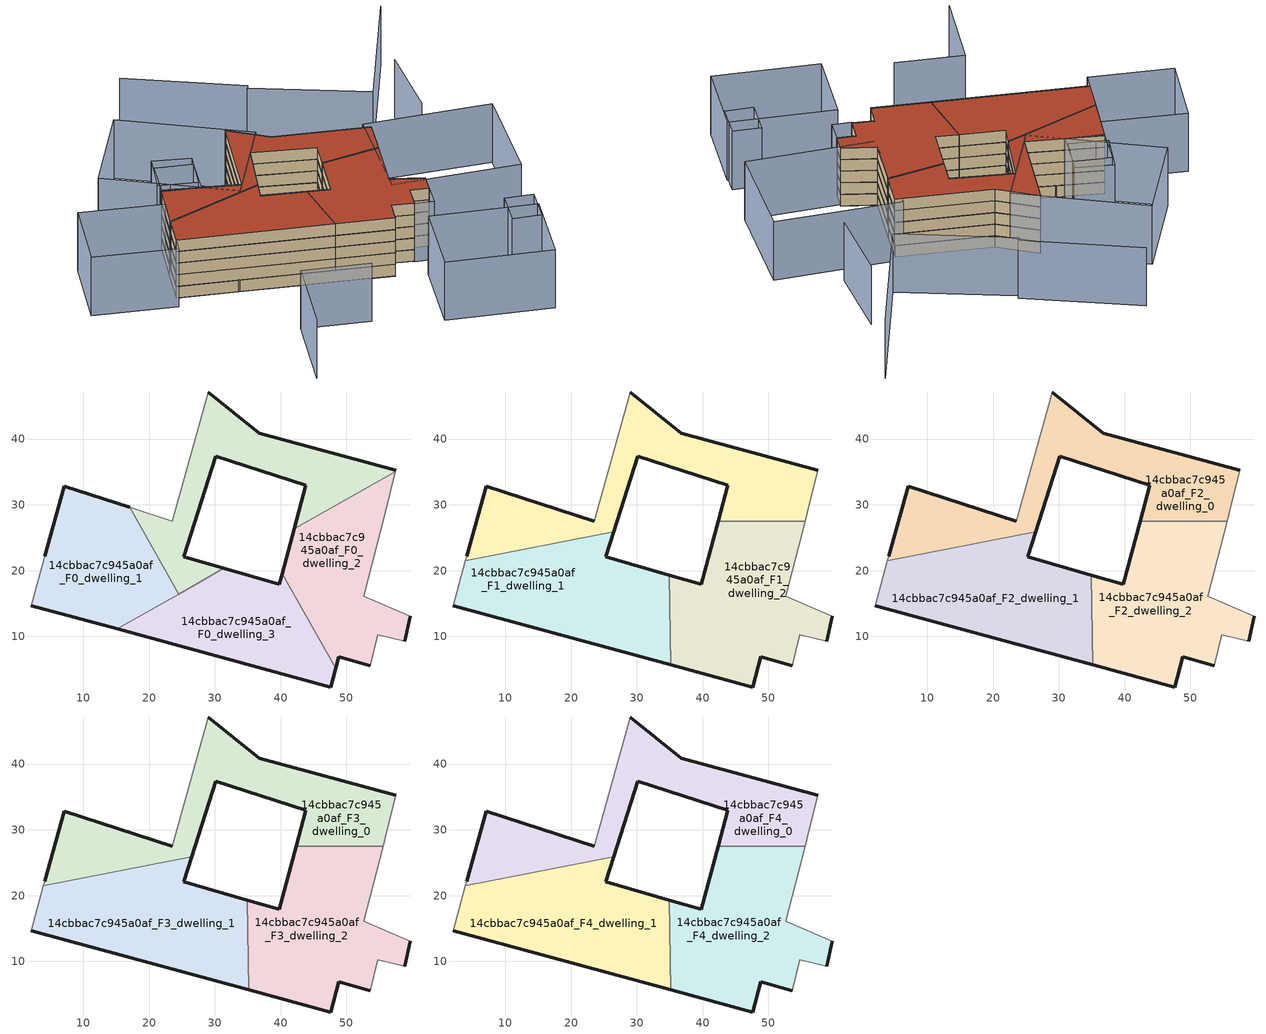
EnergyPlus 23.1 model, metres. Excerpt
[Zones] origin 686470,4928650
14cbbac7c945a0af_F0_dwelling_0
 floor ground (EU_floor_Construction): 42.06,26.37 57.43,35.07 57.47,35.24 36.74,40.9 28.96,47.16 23.53,27.5 17.03,29.61 24.49,16.44 31.38,20.33 25.27,22.1 30.1,37.36 43.83,33 z0
 wall outside (EU_wall_Construction): 28.96,47.16 36.74,40.9 57.47,35.24 / 42.06,26.37 43.83,33 30.1,37.36 25.27,22.1 31.38,20.33 z0:3
 wall adiabatic (EU_wall_Construction): 17.04,29.61 23.53,27.5 28.96,47.16 / 57.47,35.24 57.43,35.07 z0:3
 wall to 14cbbac7c945a0af_F0_dwelling_1 (EU_wall_Construction): 24.49,16.44 17.04,29.61 z0:3
 wall to 14cbbac7c945a0af_F0_dwelling_2 (EU_wall_Construction): 57.43,35.07 42.06,26.37 z0:3
 wall to 14cbbac7c945a0af_F0_dwelling_3 (EU_wall_Construction): 31.38,20.33 24.49,16.44 z0:3
14cbbac7c945a0af_F0_dwelling_1
 floor ground (EU_floor_Construction): 24.49,16.44 17.03,29.61 7.14,32.84 4.13,22.18 2.06,14.7 15.13,11.14 z0
 wall outside (EU_wall_Construction): 4.13,22.18 7.14,32.84 17.04,29.61 / 15.13,11.14 2.06,14.7 z0:3
 wall adiabatic (EU_wall_Construction): 2.06,14.7 4.13,22.18 z0:3
 wall to 14cbbac7c945a0af_F0_dwelling_3 (EU_wall_Construction): 24.49,16.44 15.13,11.14 z0:3
14cbbac7c945a0af_F0_dwelling_2
 floor ground (EU_floor_Construction): 58.82,9.25 59.72,13.08 52.6,16.08 55.89,28.82 57.43,35.07 42.06,26.37 40.22,19.51 48.36,5.13 48.84,6.91 53.62,5.56 54.79,10.28 z0
 wall outside (EU_wall_Construction): 53.62,5.56 48.84,6.91 48.36,5.13 / 40.22,19.51 42.06,26.37 / 59.72,13.08 58.82,9.25 z0:3
 wall adiabatic (EU_wall_Construction): 58.82,9.25 54.79,10.28 53.62,5.56 / 57.43,35.07 55.89,28.82 52.6,16.08 59.72,13.08 z0:3
 wall to 14cbbac7c945a0af_F0_dwelling_3 (EU_wall_Construction): 48.36,5.13 40.22,19.51 z0:3
14cbbac7c945a0af_F0_dwelling_3
 floor ground (EU_floor_Construction): 47.59,2.32 48.36,5.13 40.22,19.51 39.79,17.9 31.38,20.33 15.13,11.14 z0
 wall outside (EU_wall_Construction): 31.38,20.33 39.79,17.9 40.22,19.51 / 48.36,5.13 47.59,2.32 15.13,11.14 z0:3
14cbbac7c945a0af_F1_dwelling_0
 floor to 14cbbac7c945a0af_F0_dwelling_0 (EU_floor_Construction): 57.43,35.06 57.47,35.24 36.74,40.9 28.96,47.16 23.53,27.5 17.03,29.61 19.86,24.63 26.49,25.92 30.1,37.36 43.83,33 42.37,27.53 44.11,27.53 z3
 floor to 14cbbac7c945a0af_F0_dwelling_2 (EU_floor_Construction): 55.56,27.53 55.89,28.82 57.43,35.06 44.11,27.53 z3
 floor to 14cbbac7c945a0af_F0_dwelling_1 (EU_floor_Construction): 19.86,24.63 17.03,29.61 7.14,32.84 4.13,22.18 3.95,21.51 z3
 wall outside (EU_wall_Construction): 42.37,27.53 43.83,33 30.1,37.36 26.49,25.92 / 4.13,22.18 7.14,32.84 23.53,27.5 / 28.96,47.16 36.74,40.9 57.47,35.24 z3:6
 wall adiabatic (EU_wall_Construction): 3.95,21.51 4.13,22.18 / 23.53,27.5 28.96,47.16 / 57.47,35.24 55.89,28.82 55.56,27.53 z3:6
 wall to 14cbbac7c945a0af_F1_dwelling_2 (EU_wall_Construction): 55.56,27.53 42.37,27.53 z3:6
 wall to 14cbbac7c945a0af_F1_dwelling_1 (EU_wall_Construction): 26.49,25.92 3.95,21.51 z3:6
14cbbac7c945a0af_F1_dwelling_1
 floor to 14cbbac7c945a0af_F0_dwelling_0 (EU_floor_Construction): 31.38,20.33 25.27,22.1 26.49,25.92 19.86,24.63 24.4,16.59 24.83,16.63 z3; 24.83,16.63 24.4,16.59 24.49,16.44 z3
 floor to 14cbbac7c945a0af_F0_dwelling_1 (EU_floor_Construction): 24.4,16.59 19.86,24.63 3.95,21.51 2.06,14.7 z3; 24.49,16.44 24.4,16.59 2.06,14.7 15.13,11.15 z3
 floor to 14cbbac7c945a0af_F0_dwelling_3 (EU_floor_Construction): 35.19,5.69 34.93,17.48 24.83,16.63 15.13,11.15 z3; 34.93,17.48 34.89,19.32 31.38,20.33 24.83,16.63 z3
 wall outside (EU_wall_Construction): 26.49,25.92 25.27,22.1 34.89,19.32 / 35.19,5.69 2.06,14.7 z3:6
 wall adiabatic (EU_wall_Construction): 2.06,14.7 3.95,21.51 z3:6
 wall to 14cbbac7c945a0af_F1_dwelling_2 (EU_wall_Construction): 34.89,19.32 35.19,5.69 z3:6
14cbbac7c945a0af_F1_dwelling_2
 floor to 14cbbac7c945a0af_F0_dwelling_0 (EU_floor_Construction): 44.11,27.53 42.37,27.53 42.06,26.37 z3
 floor to 14cbbac7c945a0af_F0_dwelling_2 (EU_floor_Construction): 58.82,9.25 59.72,13.08 52.6,16.08 55.56,27.53 44.11,27.53 42.06,26.37 40.23,19.51 48.36,5.13 48.84,6.91 53.62,5.56 54.79,10.28 z3
 floor to 14cbbac7c945a0af_F0_dwelling_3 (EU_floor_Construction): 47.59,2.32 48.36,5.13 40.23,19.51 39.79,17.9 34.89,19.32 35.19,5.69 z3
 wall outside (EU_wall_Construction): 59.72,13.08 58.82,9.25 / 53.62,5.56 48.84,6.91 47.59,2.32 35.19,5.69 / 34.89,19.32 39.79,17.9 42.37,27.53 z3:6
 wall adiabatic (EU_wall_Construction): 58.82,9.25 54.79,10.28 53.62,5.56 / 55.56,27.53 52.6,16.08 59.72,13.08 z3:6
14cbbac7c945a0af_F2_dwelling_0
 floor to 14cbbac7c945a0af_F1_dwelling_0 (EU_floor_Construction): 55.56,27.53 55.89,28.82 57.47,35.24 36.74,40.9 28.96,47.16 23.53,27.5 7.14,32.84 4.13,22.18 3.95,21.51 26.49,25.92 30.1,37.36 43.83,33 42.37,27.53 z6
 wall outside (EU_wall_Construction): 42.37,27.53 43.83,33 30.1,37.36 26.49,25.92 / 4.13,22.18 7.14,32.84 23.53,27.5 / 28.96,47.16 36.74,40.9 57.47,35.24 z6:9
 wall adiabatic (EU_wall_Construction): 3.95,21.51 4.13,22.18 / 23.53,27.5 28.96,47.16 / 57.47,35.24 55.89,28.82 55.56,27.53 z6:9
 wall to 14cbbac7c945a0af_F2_dwelling_2 (EU_wall_Construction): 55.56,27.53 42.37,27.53 z6:9
 wall to 14cbbac7c945a0af_F2_dwelling_1 (EU_wall_Construction): 26.49,25.92 3.95,21.51 z6:9
14cbbac7c945a0af_F2_dwelling_1
 floor to 14cbbac7c945a0af_F1_dwelling_1 (EU_floor_Construction): 35.19,5.69 34.89,19.32 25.27,22.1 26.49,25.92 3.95,21.51 2.06,14.7 z6
 wall outside (EU_wall_Construction): 26.49,25.92 25.27,22.1 34.89,19.32 / 35.19,5.69 2.06,14.7 z6:9
 wall adiabatic (EU_wall_Construction): 2.06,14.7 3.95,21.51 z6:9
 wall to 14cbbac7c945a0af_F2_dwelling_2 (EU_wall_Construction): 34.89,19.32 35.19,5.69 z6:9
14cbbac7c945a0af_F2_dwelling_2
 floor to 14cbbac7c945a0af_F1_dwelling_2 (EU_floor_Construction): 53.62,5.56 54.79,10.28 58.82,9.25 59.72,13.08 52.6,16.08 55.56,27.53 42.37,27.53 39.79,17.9 34.89,19.32 35.19,5.69 47.59,2.32 48.84,6.91 z6
 wall outside (EU_wall_Construction): 59.72,13.08 58.82,9.25 / 53.62,5.56 48.84,6.91 47.59,2.32 35.19,5.69 / 34.89,19.32 39.79,17.9 42.37,27.53 z6:9
 wall adiabatic (EU_wall_Construction): 58.82,9.25 54.79,10.28 53.62,5.56 / 55.56,27.53 52.6,16.08 59.72,13.08 z6:9
14cbbac7c945a0af_F3_dwelling_0
 floor to 14cbbac7c945a0af_F2_dwelling_0 (EU_floor_Construction): 55.56,27.53 55.89,28.82 57.47,35.24 36.74,40.9 28.96,47.16 23.53,27.5 7.14,32.84 4.13,22.18 3.95,21.51 26.49,25.92 30.1,37.36 43.83,33 42.37,27.53 z9
 wall outside (EU_wall_Construction): 42.37,27.53 43.83,33 30.1,37.36 26.49,25.92 / 4.13,22.18 7.14,32.84 23.53,27.5 / 28.96,47.16 36.74,40.9 57.47,35.24 z9:12
 wall adiabatic (EU_wall_Construction): 3.95,21.51 4.13,22.18 / 23.53,27.5 28.96,47.16 / 57.47,35.24 55.89,28.82 55.56,27.53 z9:12
 wall to 14cbbac7c945a0af_F3_dwelling_2 (EU_wall_Construction): 55.56,27.53 42.37,27.53 z9:12
 wall to 14cbbac7c945a0af_F3_dwelling_1 (EU_wall_Construction): 26.49,25.92 3.95,21.51 z9:12
14cbbac7c945a0af_F3_dwelling_1
 floor to 14cbbac7c945a0af_F2_dwelling_1 (EU_floor_Construction): 35.19,5.69 34.89,19.32 25.27,22.1 26.49,25.92 3.95,21.51 2.06,14.7 z9
 wall outside (EU_wall_Construction): 26.49,25.92 25.27,22.1 34.89,19.32 / 35.19,5.69 2.06,14.7 z9:12
 wall adiabatic (EU_wall_Construction): 2.06,14.7 3.95,21.51 z9:12
 wall to 14cbbac7c945a0af_F3_dwelling_2 (EU_wall_Construction): 34.89,19.32 35.19,5.69 z9:12
14cbbac7c945a0af_F3_dwelling_2
 floor to 14cbbac7c945a0af_F2_dwelling_2 (EU_floor_Construction): 53.62,5.56 54.79,10.28 58.82,9.25 59.72,13.08 52.6,16.08 55.56,27.53 42.37,27.53 39.79,17.9 34.89,19.32 35.19,5.69 47.59,2.32 48.84,6.91 z9
 wall outside (EU_wall_Construction): 59.72,13.08 58.82,9.25 / 53.62,5.56 48.84,6.91 47.59,2.32 35.19,5.69 / 34.89,19.32 39.79,17.9 42.37,27.53 z9:12
 wall adiabatic (EU_wall_Construction): 58.82,9.25 54.79,10.28 53.62,5.56 / 55.56,27.53 52.6,16.08 59.72,13.08 z9:12
14cbbac7c945a0af_F4_dwelling_0
 floor to 14cbbac7c945a0af_F3_dwelling_0 (EU_floor_Construction): 55.56,27.53 55.89,28.82 57.47,35.24 36.74,40.9 28.96,47.16 23.53,27.5 7.14,32.84 4.13,22.18 3.95,21.51 26.49,25.92 30.1,37.36 43.83,33 42.37,27.53 z12
 wall outside (EU_wall_Construction): 42.37,27.53 43.83,33 30.1,37.36 26.49,25.92 / 4.13,22.18 7.14,32.84 23.53,27.5 / 28.96,47.16 36.74,40.9 57.47,35.24 z12:15
 wall adiabatic (EU_wall_Construction): 3.95,21.51 4.13,22.18 / 23.53,27.5 28.96,47.16 / 57.47,35.24 55.89,28.82 55.56,27.53 z12:15
 wall to 14cbbac7c945a0af_F4_dwelling_2 (EU_wall_Construction): 55.56,27.53 42.37,27.53 z12:15
 wall to 14cbbac7c945a0af_F4_dwelling_1 (EU_wall_Construction): 26.49,25.92 3.95,21.51 z12:15
 roof outside (EU_roof_Construction): 57.47,35.24 55.89,28.82 55.56,27.53 42.37,27.53 43.83,33 30.1,37.36 26.49,25.92 3.95,21.51 4.13,22.18 7.14,32.84 23.53,27.5 28.96,47.16 36.74,40.9 z15
14cbbac7c945a0af_F4_dwelling_1
 floor to 14cbbac7c945a0af_F3_dwelling_1 (EU_floor_Construction): 35.19,5.69 34.89,19.32 25.27,22.1 26.49,25.92 3.95,21.51 2.06,14.7 z12
 wall outside (EU_wall_Construction): 26.49,25.92 25.27,22.1 34.89,19.32 / 35.19,5.69 2.06,14.7 z12:15
 wall adiabatic (EU_wall_Construction): 2.06,14.7 3.95,21.51 z12:15
 wall to 14cbbac7c945a0af_F4_dwelling_2 (EU_wall_Construction): 34.89,19.32 35.19,5.69 z12:15
 roof outside (EU_roof_Construction): 34.89,19.32 35.19,5.69 2.06,14.7 3.95,21.51 26.49,25.92 25.27,22.1 z15
14cbbac7c945a0af_F4_dwelling_2
 floor to 14cbbac7c945a0af_F3_dwelling_2 (EU_floor_Construction): 53.62,5.56 54.79,10.28 58.82,9.25 59.72,13.08 52.6,16.08 55.56,27.53 42.37,27.53 39.79,17.9 34.89,19.32 35.19,5.69 47.59,2.32 48.84,6.91 z12
 wall outside (EU_wall_Construction): 59.72,13.08 58.82,9.25 / 53.62,5.56 48.84,6.91 47.59,2.32 35.19,5.69 / 34.89,19.32 39.79,17.9 42.37,27.53 z12:15
 wall adiabatic (EU_wall_Construction): 58.82,9.25 54.79,10.28 53.62,5.56 / 55.56,27.53 52.6,16.08 59.72,13.08 z12:15
 roof outside (EU_roof_Construction): 55.56,27.53 52.6,16.08 59.72,13.08 58.82,9.25 54.79,10.28 53.62,5.56 48.84,6.91 47.59,2.32 35.19,5.69 34.89,19.32 39.79,17.9 42.37,27.53 z15
shading: 16.39,-24.88 21.07,-6.93 / 21.07,-6.93 35.88,-10.79 / 70.89,38.47 72.59,55.61 / 78.48,74.89 63.35,46.69 / 63.35,46.69 39.83,59.3 / 40.3,60.19 16.97,74.17 / 73.25,-22.8 50.01,-17.08 / 50.01,-17.08 54.19,-0.12 / 54.19,-0.12 77.43,-5.84 / 77.43,-5.84 73.25,-22.8 / 69.92,-8.46 71.67,-0.87 / 71.67,-0.87 77.91,-2.31 / 77.91,-2.31 76.16,-9.9 / 76.16,-9.9 69.92,-8.46 / 53.59,5.42 54.79,10.28 / 54.79,10.28 58.89,9.26 / 58.89,9.26 57.68,4.41 / 57.68,4.41 53.59,5.42 / 5.68,27.79 1.2,11.55 / 1.2,11.55 -16.93,16.55 / -16.93,16.55 -12.44,32.8 / -12.44,32.8 5.68,27.79 / 84.3,31.85 80.32,8.95 / 80.32,8.95 52.21,13.84 / 52.21,13.84 56.2,36.73 / 56.2,36.73 84.3,31.85 / 17.45,38.66 15.24,30.2 / 15.24,30.2 6.99,32.36 / 6.99,32.36 9.21,40.81 / 9.21,40.81 17.45,38.66 / 15.44,32.14 7.07,34.72 / 7.07,34.72 9.76,43.44 / 9.76,43.44 18.13,40.85 / 18.13,40.85 15.44,32.14 / 9.18,60.73 34.45,43.69 / 34.45,43.69 22.19,25.51 / 22.19,25.51 -3.07,42.55 / -3.07,42.55 9.18,60.73 z0:15
[Building]
EU S2 Campaign: North Axis=0; Terrain=City; Solar Distribution=FullExterior
[Site:Location]
Bologna: Latitude=44.5; Longitude=11.25; Time Zone=1; Elevation=37
[SizingPeriod:WeatherFileDays]
AnnualSizingPeriod: Begin Month=1; Begin Day of Month=1; End Month=12; End Day of Month=31; Day of Week for Start Day=Monday; Use Weather File Daylight Saving Period=No; Use Weather File Rain and Snow Indicators=No
[MATERIAL]
EU_InternalMass_Material: Roughness=MediumRough; Thickness=0.1; Conductivity=1; Density=1800; Specific Heat=900; Thermal Absorptance=0.9; Solar Absorptance=0.7; Visible Absorptance=0.7
[MATERIAL:NOMASS] Roughness=MediumRough; Thermal Absorptance=0.9; Solar Absorptance=0.7; Visible Absorptance=0.7
Name | Thermal Resistance
EU_wall_NoMass | 0.905828
EU_roof_NoMass | 0.37593
EU_floor_NoMass | 0.67114
[CONSTRUCTION]
EU_wall_Construction: EU_wall_NoMass
EU_roof_Construction: EU_roof_NoMass
EU_floor_Construction: EU_floor_NoMass
EU_InternalMass_Construction: EU_InternalMass_Material
[ZONE] Type=1; Multiplier=1; Ceiling Height=autocalculate; Floor Area=autocalculate; Part of Total Floor Area=Yes
Name | Volume
14cbbac7c945a0af_F0_dwelling_0 | 910.573
14cbbac7c945a0af_F1_dwelling_0 | 1214.08
14cbbac7c945a0af_F2_dwelling_0; 14cbbac7c945a0af_F3_dwelling_0; 14cbbac7c945a0af_F4_dwelling_0; 14cbbac7c945a0af_F2_dwelling_1; 14cbbac7c945a0af_F3_dwelling_1; 14cbbac7c945a0af_F4_dwelling_1 | 1214.1
14cbbac7c945a0af_F0_dwelling_1 | 910.58
14cbbac7c945a0af_F1_dwelling_1 | 1214.09
14cbbac7c945a0af_F0_dwelling_2 | 910.583
14cbbac7c945a0af_F1_dwelling_2; 14cbbac7c945a0af_F2_dwelling_2; 14cbbac7c945a0af_F3_dwelling_2; 14cbbac7c945a0af_F4_dwelling_2 | 1214.05
14cbbac7c945a0af_F0_dwelling_3 | 910.541
[INTERNALMASS] Construction=EU_InternalMass_Construction
Name | Zone or ZoneList | Surface Area
14cbbac7c945a0af_F0_dwelling_0_EU_InternalMass | 14cbbac7c945a0af_F0_dwelling_0 | 303.526
14cbbac7c945a0af_F0_dwelling_1_EU_InternalMass | 14cbbac7c945a0af_F0_dwelling_1 | 303.528
14cbbac7c945a0af_F0_dwelling_2_EU_InternalMass | 14cbbac7c945a0af_F0_dwelling_2 | 303.528
14cbbac7c945a0af_F0_dwelling_3_EU_InternalMass | 14cbbac7c945a0af_F0_dwelling_3 | 303.514
14cbbac7c945a0af_F1_dwelling_0_EU_InternalMass | 14cbbac7c945a0af_F1_dwelling_0 | 404.7
14cbbac7c945a0af_F1_dwelling_1_EU_InternalMass | 14cbbac7c945a0af_F1_dwelling_1 | 404.699
14cbbac7c945a0af_F1_dwelling_2_EU_InternalMass | 14cbbac7c945a0af_F1_dwelling_2 | 404.684
14cbbac7c945a0af_F2_dwelling_0_EU_InternalMass | 14cbbac7c945a0af_F2_dwelling_0 | 404.7
14cbbac7c945a0af_F2_dwelling_1_EU_InternalMass | 14cbbac7c945a0af_F2_dwelling_1 | 404.699
14cbbac7c945a0af_F2_dwelling_2_EU_InternalMass | 14cbbac7c945a0af_F2_dwelling_2 | 404.684
14cbbac7c945a0af_F3_dwelling_0_EU_InternalMass | 14cbbac7c945a0af_F3_dwelling_0 | 404.7
14cbbac7c945a0af_F3_dwelling_1_EU_InternalMass | 14cbbac7c945a0af_F3_dwelling_1 | 404.699
14cbbac7c945a0af_F3_dwelling_2_EU_InternalMass | 14cbbac7c945a0af_F3_dwelling_2 | 404.684
14cbbac7c945a0af_F4_dwelling_0_EU_InternalMass | 14cbbac7c945a0af_F4_dwelling_0 | 404.7
14cbbac7c945a0af_F4_dwelling_1_EU_InternalMass | 14cbbac7c945a0af_F4_dwelling_1 | 404.699
14cbbac7c945a0af_F4_dwelling_2_EU_InternalMass | 14cbbac7c945a0af_F4_dwelling_2 | 404.684
[OTHEREQUIPMENT] Fuel Type=Electricity; Design Level Calculation Method=Watts/Area; Power per Zone Floor Area=1; Fraction Latent=0; Fraction Radiant=0; Fraction Lost=0; Carbon Dioxide Generation Rate=0; EndUse Subcategory=EU_Step8_InternalGains
Name | Zone or ZoneList or Space or SpaceList | Schedule
EU_Step8_InternalGain_14cbbac7c945a0af_F0_dwelling_0_f000 | 14cbbac7c945a0af_F0_dwelling_0 | EU_Step8_GainSchedule_14cbbac7c945a0af_F0_dwelling_0_f000
EU_Step8_InternalGain_14cbbac7c945a0af_F0_dwelling_1_f000 | 14cbbac7c945a0af_F0_dwelling_1 | EU_Step8_GainSchedule_14cbbac7c945a0af_F0_dwelling_1_f000
EU_Step8_InternalGain_14cbbac7c945a0af_F0_dwelling_2_f000 | 14cbbac7c945a0af_F0_dwelling_2 | EU_Step8_GainSchedule_14cbbac7c945a0af_F0_dwelling_2_f000
EU_Step8_InternalGain_14cbbac7c945a0af_F0_dwelling_3_f000 | 14cbbac7c945a0af_F0_dwelling_3 | EU_Step8_GainSchedule_14cbbac7c945a0af_F0_dwelling_3_f000
EU_Step8_InternalGain_14cbbac7c945a0af_F1_dwelling_0_f000 | 14cbbac7c945a0af_F1_dwelling_0 | EU_Step8_GainSchedule_14cbbac7c945a0af_F1_dwelling_0_f000
EU_Step8_InternalGain_14cbbac7c945a0af_F1_dwelling_1_f000 | 14cbbac7c945a0af_F1_dwelling_1 | EU_Step8_GainSchedule_14cbbac7c945a0af_F1_dwelling_1_f000
EU_Step8_InternalGain_14cbbac7c945a0af_F1_dwelling_2_f000 | 14cbbac7c945a0af_F1_dwelling_2 | EU_Step8_GainSchedule_14cbbac7c945a0af_F1_dwelling_2_f000
EU_Step8_InternalGain_14cbbac7c945a0af_F2_dwelling_0_f000 | 14cbbac7c945a0af_F2_dwelling_0 | EU_Step8_GainSchedule_14cbbac7c945a0af_F2_dwelling_0_f000
EU_Step8_InternalGain_14cbbac7c945a0af_F2_dwelling_1_f000 | 14cbbac7c945a0af_F2_dwelling_1 | EU_Step8_GainSchedule_14cbbac7c945a0af_F2_dwelling_1_f000
EU_Step8_InternalGain_14cbbac7c945a0af_F2_dwelling_2_f000 | 14cbbac7c945a0af_F2_dwelling_2 | EU_Step8_GainSchedule_14cbbac7c945a0af_F2_dwelling_2_f000
EU_Step8_InternalGain_14cbbac7c945a0af_F3_dwelling_0_f000 | 14cbbac7c945a0af_F3_dwelling_0 | EU_Step8_GainSchedule_14cbbac7c945a0af_F3_dwelling_0_f000
EU_Step8_InternalGain_14cbbac7c945a0af_F3_dwelling_1_f000 | 14cbbac7c945a0af_F3_dwelling_1 | EU_Step8_GainSchedule_14cbbac7c945a0af_F3_dwelling_1_f000
EU_Step8_InternalGain_14cbbac7c945a0af_F3_dwelling_2_f000 | 14cbbac7c945a0af_F3_dwelling_2 | EU_Step8_GainSchedule_14cbbac7c945a0af_F3_dwelling_2_f000
EU_Step8_InternalGain_14cbbac7c945a0af_F4_dwelling_0_f000 | 14cbbac7c945a0af_F4_dwelling_0 | EU_Step8_GainSchedule_14cbbac7c945a0af_F4_dwelling_0_f000
EU_Step8_InternalGain_14cbbac7c945a0af_F4_dwelling_1_f000 | 14cbbac7c945a0af_F4_dwelling_1 | EU_Step8_GainSchedule_14cbbac7c945a0af_F4_dwelling_1_f000
EU_Step8_InternalGain_14cbbac7c945a0af_F4_dwelling_2_f000 | 14cbbac7c945a0af_F4_dwelling_2 | EU_Step8_GainSchedule_14cbbac7c945a0af_F4_dwelling_2_f000
[ZONEVENTILATION:DESIGNFLOWRATE] Schedule=EU_AlwaysOn; Design Flow Rate Calculation Method=AirChanges/Hour; Air Changes per Hour=0.73129; Ventilation Type=Natural; Fan Pressure Rise=0; Fan Total Efficiency=1; Constant Term Coefficient=1; Temperature Term Coefficient=0; Velocity Term Coefficient=0; Velocity Squared Term Coefficient=0; Minimum Indoor Temperature=-100; Maximum Indoor Temperature=100; Delta Temperature=-100; Minimum Outdoor Temperature=-100; Maximum Outdoor Temperature=100; Maximum Wind Speed=40
Name | Zone or ZoneList or Space or SpaceList
EU_ConstantAir_14cbbac7c945a0af_F0_dwelling_0 | 14cbbac7c945a0af_F0_dwelling_0
EU_ConstantAir_14cbbac7c945a0af_F0_dwelling_1 | 14cbbac7c945a0af_F0_dwelling_1
EU_ConstantAir_14cbbac7c945a0af_F0_dwelling_2 | 14cbbac7c945a0af_F0_dwelling_2
EU_ConstantAir_14cbbac7c945a0af_F0_dwelling_3 | 14cbbac7c945a0af_F0_dwelling_3
EU_ConstantAir_14cbbac7c945a0af_F1_dwelling_0 | 14cbbac7c945a0af_F1_dwelling_0
EU_ConstantAir_14cbbac7c945a0af_F1_dwelling_1 | 14cbbac7c945a0af_F1_dwelling_1
EU_ConstantAir_14cbbac7c945a0af_F1_dwelling_2 | 14cbbac7c945a0af_F1_dwelling_2
EU_ConstantAir_14cbbac7c945a0af_F2_dwelling_0 | 14cbbac7c945a0af_F2_dwelling_0
EU_ConstantAir_14cbbac7c945a0af_F2_dwelling_1 | 14cbbac7c945a0af_F2_dwelling_1
EU_ConstantAir_14cbbac7c945a0af_F2_dwelling_2 | 14cbbac7c945a0af_F2_dwelling_2
EU_ConstantAir_14cbbac7c945a0af_F3_dwelling_0 | 14cbbac7c945a0af_F3_dwelling_0
EU_ConstantAir_14cbbac7c945a0af_F3_dwelling_1 | 14cbbac7c945a0af_F3_dwelling_1
EU_ConstantAir_14cbbac7c945a0af_F3_dwelling_2 | 14cbbac7c945a0af_F3_dwelling_2
EU_ConstantAir_14cbbac7c945a0af_F4_dwelling_0 | 14cbbac7c945a0af_F4_dwelling_0
EU_ConstantAir_14cbbac7c945a0af_F4_dwelling_1 | 14cbbac7c945a0af_F4_dwelling_1
EU_ConstantAir_14cbbac7c945a0af_F4_dwelling_2 | 14cbbac7c945a0af_F4_dwelling_2
[HVACTEMPLATE:THERMOSTAT] Constant Heating Setpoint=20; Constant Cooling Setpoint=50
EU_HeatOnly_14cbbac7c945a0af_F0_dwelling_0; EU_HeatOnly_14cbbac7c945a0af_F0_dwelling_1; EU_HeatOnly_14cbbac7c945a0af_F0_dwelling_2; EU_HeatOnly_14cbbac7c945a0af_F0_dwelling_3; EU_HeatOnly_14cbbac7c945a0af_F1_dwelling_0; EU_HeatOnly_14cbbac7c945a0af_F1_dwelling_1; EU_HeatOnly_14cbbac7c945a0af_F1_dwelling_2; EU_HeatOnly_14cbbac7c945a0af_F2_dwelling_0; EU_HeatOnly_14cbbac7c945a0af_F2_dwelling_1; EU_HeatOnly_14cbbac7c945a0af_F2_dwelling_2; EU_HeatOnly_14cbbac7c945a0af_F3_dwelling_0; EU_HeatOnly_14cbbac7c945a0af_F3_dwelling_1; EU_HeatOnly_14cbbac7c945a0af_F3_dwelling_2; EU_HeatOnly_14cbbac7c945a0af_F4_dwelling_0; EU_HeatOnly_14cbbac7c945a0af_F4_dwelling_1; EU_HeatOnly_14cbbac7c945a0af_F4_dwelling_2
[HVACTEMPLATE:ZONE:IDEALLOADSAIRSYSTEM] System Availability Schedule=EU_AlwaysOn; Maximum Heating Supply Air Temperature=50; Minimum Cooling Supply Air Temperature=13; Maximum Heating Supply Air Humidity Ratio=0.0156; Minimum Cooling Supply Air Humidity Ratio=0.0077; Heating Limit=NoLimit; Cooling Limit=NoLimit; Heating Availability Schedule=EU_AlwaysOn; Cooling Availability Schedule=EU_CoolingOff; Dehumidification Control Type=ConstantSensibleHeatRatio; Cooling Sensible Heat Ratio=0.7; Dehumidification Setpoint=60; Humidification Control Type=None; Humidification Setpoint=30; Outdoor Air Method=None; Outdoor Air Flow Rate per Person=0.00944; Outdoor Air Flow Rate per Zone Floor Area=0; Outdoor Air Flow Rate per Zone=0; Demand Controlled Ventilation Type=None; Outdoor Air Economizer Type=NoEconomizer; Heat Recovery Type=None; Sensible Heat Recovery Effectiveness=0.7; Latent Heat Recovery Effectiveness=0.65
Name | Template Thermostat
14cbbac7c945a0af_F0_dwelling_0 | EU_HeatOnly_14cbbac7c945a0af_F0_dwelling_0
14cbbac7c945a0af_F0_dwelling_1 | EU_HeatOnly_14cbbac7c945a0af_F0_dwelling_1
14cbbac7c945a0af_F0_dwelling_2 | EU_HeatOnly_14cbbac7c945a0af_F0_dwelling_2
14cbbac7c945a0af_F0_dwelling_3 | EU_HeatOnly_14cbbac7c945a0af_F0_dwelling_3
14cbbac7c945a0af_F1_dwelling_0 | EU_HeatOnly_14cbbac7c945a0af_F1_dwelling_0
14cbbac7c945a0af_F1_dwelling_1 | EU_HeatOnly_14cbbac7c945a0af_F1_dwelling_1
14cbbac7c945a0af_F1_dwelling_2 | EU_HeatOnly_14cbbac7c945a0af_F1_dwelling_2
14cbbac7c945a0af_F2_dwelling_0 | EU_HeatOnly_14cbbac7c945a0af_F2_dwelling_0
14cbbac7c945a0af_F2_dwelling_1 | EU_HeatOnly_14cbbac7c945a0af_F2_dwelling_1
14cbbac7c945a0af_F2_dwelling_2 | EU_HeatOnly_14cbbac7c945a0af_F2_dwelling_2
14cbbac7c945a0af_F3_dwelling_0 | EU_HeatOnly_14cbbac7c945a0af_F3_dwelling_0
14cbbac7c945a0af_F3_dwelling_1 | EU_HeatOnly_14cbbac7c945a0af_F3_dwelling_1
14cbbac7c945a0af_F3_dwelling_2 | EU_HeatOnly_14cbbac7c945a0af_F3_dwelling_2
14cbbac7c945a0af_F4_dwelling_0 | EU_HeatOnly_14cbbac7c945a0af_F4_dwelling_0
14cbbac7c945a0af_F4_dwelling_1 | EU_HeatOnly_14cbbac7c945a0af_F4_dwelling_1
14cbbac7c945a0af_F4_dwelling_2 | EU_HeatOnly_14cbbac7c945a0af_F4_dwelling_2
[SIZING:ZONE] Zone Cooling Design Supply Air Temperature Input Method=SupplyAirTemperature; Zone Cooling Design Supply Air Temperature=13; Zone Heating Design Supply Air Temperature Input Method=SupplyAirTemperature; Zone Heating Design Supply Air Temperature=50; Zone Cooling Design Supply Air Humidity Ratio=0.008; Zone Heating Design Supply Air Humidity Ratio=0.008; Cooling Design Air Flow Method=DesignDay; Cooling Design Air Flow Rate=0; Cooling Minimum Air Flow per Zone Floor Area=0.000762; Cooling Minimum Air Flow=0; Cooling Minimum Air Flow Fraction=0.2; Heating Design Air Flow Method=DesignDay; Heating Design Air Flow Rate=0; Heating Maximum Air Flow per Zone Floor Area=0.002032; Heating Maximum Air Flow=0.141576; Heating Maximum Air Flow Fraction=0.3; Account for Dedicated Outdoor Air System=No; Dedicated Outdoor Air System Control Strategy=NeutralSupplyAir; Dedicated Outdoor Air Low Setpoint Temperature for Design=autosize; Dedicated Outdoor Air High Setpoint Temperature for Design=autosize; Zone Load Sizing Method=Sensible Load Only No Latent Load; Zone Latent Cooling Design Supply Air Humidity Ratio Input Method=HumidityRatioDifference; Zone Cooling Design Supply Air Humidity Ratio Difference=0.005; Zone Latent Heating Design Supply Air Humidity Ratio Input Method=HumidityRatioDifference; Zone Humidification Design Supply Air Humidity Ratio Difference=0.005
14cbbac7c945a0af_F0_dwelling_0; 14cbbac7c945a0af_F0_dwelling_1; 14cbbac7c945a0af_F0_dwelling_2; 14cbbac7c945a0af_F0_dwelling_3; 14cbbac7c945a0af_F1_dwelling_0; 14cbbac7c945a0af_F1_dwelling_1; 14cbbac7c945a0af_F1_dwelling_2; 14cbbac7c945a0af_F2_dwelling_0; 14cbbac7c945a0af_F2_dwelling_1; 14cbbac7c945a0af_F2_dwelling_2; 14cbbac7c945a0af_F3_dwelling_0; 14cbbac7c945a0af_F3_dwelling_1; 14cbbac7c945a0af_F3_dwelling_2; 14cbbac7c945a0af_F4_dwelling_0; 14cbbac7c945a0af_F4_dwelling_1; 14cbbac7c945a0af_F4_dwelling_2
[SCHEDULE:CONSTANT]
Name | Hourly Value
EU_AlwaysOn | 1
EU_CoolingOff | 0
[SCHEDULE:FILE] Column Number=1; Rows to Skip at Top=0; Number of Hours of Data=8760; Column Separator=Comma; Interpolate to Timestep=No; Minutes per Item=60; Adjust Schedule for Daylight Savings=Yes
Name | File
EU_Step8_GainSchedule_14cbbac7c945a0af_F0_dwelling_0_f000 | ../../schedules/14cbbac7c945a0af/14cbbac7c945a0af_F0_dwelling_0_f000_gain.csv
EU_Step8_GainSchedule_14cbbac7c945a0af_F0_dwelling_1_f000 | ../../schedules/14cbbac7c945a0af/14cbbac7c945a0af_F0_dwelling_1_f000_gain.csv
EU_Step8_GainSchedule_14cbbac7c945a0af_F0_dwelling_2_f000 | ../../schedules/14cbbac7c945a0af/14cbbac7c945a0af_F0_dwelling_2_f000_gain.csv
EU_Step8_GainSchedule_14cbbac7c945a0af_F0_dwelling_3_f000 | ../../schedules/14cbbac7c945a0af/14cbbac7c945a0af_F0_dwelling_3_f000_gain.csv
EU_Step8_GainSchedule_14cbbac7c945a0af_F1_dwelling_0_f000 | ../../schedules/14cbbac7c945a0af/14cbbac7c945a0af_F1_dwelling_0_f000_gain.csv
EU_Step8_GainSchedule_14cbbac7c945a0af_F1_dwelling_1_f000 | ../../schedules/14cbbac7c945a0af/14cbbac7c945a0af_F1_dwelling_1_f000_gain.csv
EU_Step8_GainSchedule_14cbbac7c945a0af_F1_dwelling_2_f000 | ../../schedules/14cbbac7c945a0af/14cbbac7c945a0af_F1_dwelling_2_f000_gain.csv
EU_Step8_GainSchedule_14cbbac7c945a0af_F2_dwelling_0_f000 | ../../schedules/14cbbac7c945a0af/14cbbac7c945a0af_F2_dwelling_0_f000_gain.csv
EU_Step8_GainSchedule_14cbbac7c945a0af_F2_dwelling_1_f000 | ../../schedules/14cbbac7c945a0af/14cbbac7c945a0af_F2_dwelling_1_f000_gain.csv
EU_Step8_GainSchedule_14cbbac7c945a0af_F2_dwelling_2_f000 | ../../schedules/14cbbac7c945a0af/14cbbac7c945a0af_F2_dwelling_2_f000_gain.csv
EU_Step8_GainSchedule_14cbbac7c945a0af_F3_dwelling_0_f000 | ../../schedules/14cbbac7c945a0af/14cbbac7c945a0af_F3_dwelling_0_f000_gain.csv
EU_Step8_GainSchedule_14cbbac7c945a0af_F3_dwelling_1_f000 | ../../schedules/14cbbac7c945a0af/14cbbac7c945a0af_F3_dwelling_1_f000_gain.csv
EU_Step8_GainSchedule_14cbbac7c945a0af_F3_dwelling_2_f000 | ../../schedules/14cbbac7c945a0af/14cbbac7c945a0af_F3_dwelling_2_f000_gain.csv
EU_Step8_GainSchedule_14cbbac7c945a0af_F4_dwelling_0_f000 | ../../schedules/14cbbac7c945a0af/14cbbac7c945a0af_F4_dwelling_0_f000_gain.csv
EU_Step8_GainSchedule_14cbbac7c945a0af_F4_dwelling_1_f000 | ../../schedules/14cbbac7c945a0af/14cbbac7c945a0af_F4_dwelling_1_f000_gain.csv
EU_Step8_GainSchedule_14cbbac7c945a0af_F4_dwelling_2_f000 | ../../schedules/14cbbac7c945a0af/14cbbac7c945a0af_F4_dwelling_2_f000_gain.csv
